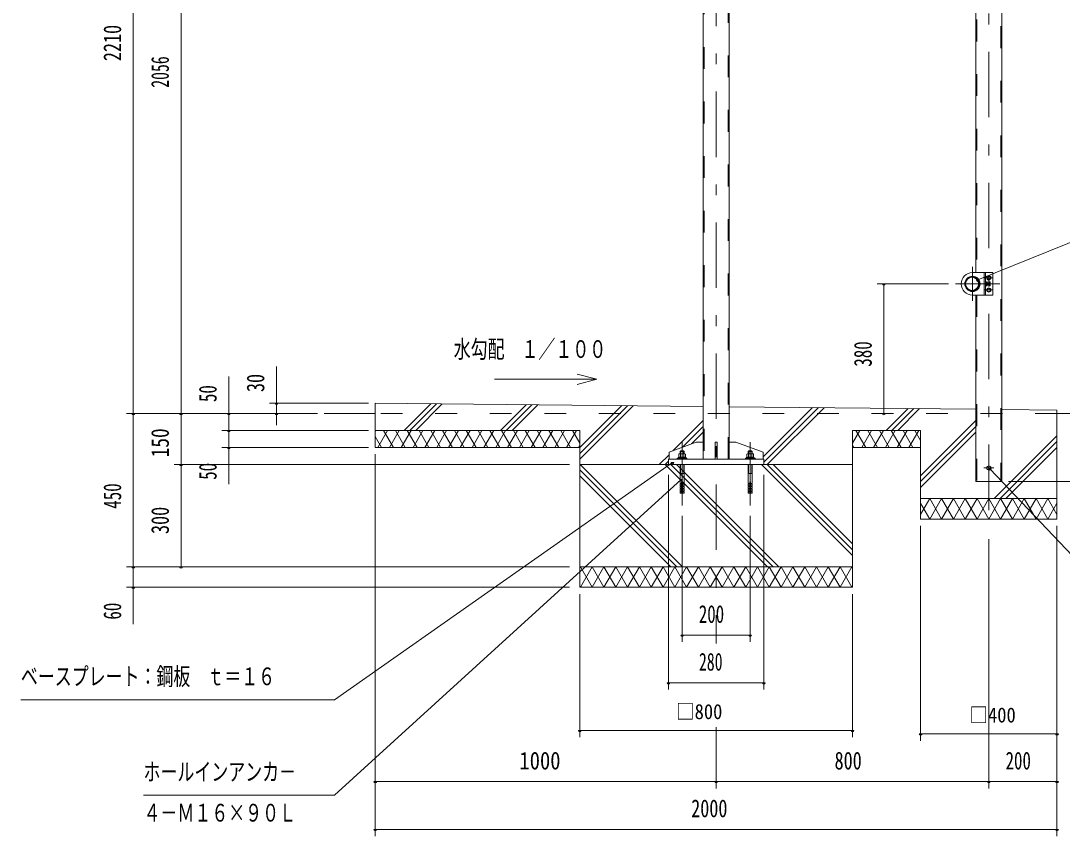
# Model space of a CAD drawing. Units: millimetres, scale not verified, with parts at other scales. Extents: x -23448 to 23452, y -10500 to 10500.
# Drawn here: x 11015 to 18653, y -1505 to 4474 of the extents above; entities that cross this region are included whole.
import ezdxf
from ezdxf.enums import TextEntityAlignment as Align

# ---------------------------------------------------------------- set-up
doc = ezdxf.new("R2010")
doc.units = ezdxf.units.MM
doc.header["$LTSCALE"] = 40
doc.linetypes.add('USER2', pattern=[10, 4, -6])
doc.linetypes.add('USER3', pattern=[24, 12, -5, 2, -5])
for name, color, linetype, lineweight in [('0-6_2-0BOLD', 7, 'Continuous', 18), ('0-7_2-1HIDDEN', 3, 'USER2', 18), ('0-8_2-2CENTER', 3, 'USER3', 18), ('0-9_2-4THIN', 4, 'Continuous', 18), ('0-A_2-5DIM', 3, 'Continuous', 18), ('0-B_2-6HATCH', 2, 'Continuous', 18)]:
    doc.layers.add(name, color=color, linetype=linetype, lineweight=lineweight)
doc.styles.add('ＭＳ ゴシック', font='')
doc.styles.get('ＭＳ ゴシック').set_extended_font_data('MS Gothic')

msp = doc.modelspace()

# ---------------------------------------------------------------- linework, layer by layer
at = {"layer": '0-6_2-0BOLD'}
for p, q in [((18020.09, 6084.85), (18020.09, 2627.43)), ((18210.84, 6031.78), (18210.84, 1094.93)), ((16210.84, 1259.93), (16210.84, 5344.93)), ((16020.09, 5074.56), (16020.09, 1259.93)), ((18090.46, 2627.43), (18090.46, 2462.43)), ((18048.47, 2537.43), (18051.21, 2537.43)), ((18090.46, 2552.15), (18101.7, 2552.15)), ((18101.7, 2537.71), (18090.46, 2537.71)), ((18090.46, 2530.5), (18101.7, 2530.5)), ((18102.96, 2552.43), (18115.46, 2552.43)), ((18115.46, 2537.43), (18102.96, 2537.43)), ((18115.46, 2552.15), (18124.2, 2552.15)), ((18124.2, 2537.71), (18115.46, 2537.71)), ((18020.09, 2462.43), (18020.09, 1094.93)), ((13615.46, 1669.93), (13615.46, 1344.93)), ((16020.09, 1645.88), (13615.47, 1669.93)), ((18020.09, 1625.88), (16210.84, 1643.98)), ((13240.45, 1594.93), (13615.46, 1594.93)), ((18615.45, 1594.93), (18990.45, 1594.93)), ((13615.47, 1469.93), (15115.46, 1469.93)), ((17115.46, 1469.93), (17615.46, 1469.93)), ((17615.46, 1469.93), (17615.46, 819.93)), ((18615.46, 819.93), (18615.46, 1469.93)), ((13615.47, 1344.93), (15115.46, 1344.93)), ((16350.47, 1316.41), (16380.47, 1316.41)), ((17115.46, 1344.93), (17615.46, 1344.93)), ((15830.47, 1265.68), (15830.47, 1259.93)), ((15853.2, 1295.92), (15853.2, 1273.18)), ((15857.97, 1265.68), (15865.47, 1273.18)), ((15872.97, 1273.18), (15865.47, 1265.68)), ((15877.73, 1273.18), (15877.73, 1295.92)), ((15892.34, 1265.68), (15892.34, 1273.18)), ((16338.59, 1265.68), (16338.59, 1273.18)), ((16353.2, 1273.18), (16353.2, 1295.92)), ((16357.97, 1273.18), (16365.46, 1265.68)), ((16372.96, 1265.68), (16365.46, 1273.18)), ((16377.73, 1295.92), (16377.73, 1273.18)), ((16400.47, 1265.68), (16400.47, 1259.93)), ((16465.47, 1259.93), (16465.47, 1219.93)), ((15115.46, 1219.93), (17115.46, 1219.93)), ((15880.46, 1154.03), (15850.46, 1154.03)), ((16380.47, 1154.03), (16350.46, 1154.03)), ((16380.47, 1080.94), (16380.46, 1219.93)), ((15850.46, 1074.94), (15853.46, 1080.94)), ((15880.46, 1074.94), (15880.46, 1062.94)), ((16350.46, 1074.94), (16353.46, 1080.94)), ((16368.47, 1080.94), (16380.47, 1080.94)), ((16380.47, 1074.94), (16368.47, 1074.94)), ((18210.84, 1094.93), (18020.09, 1094.93)), ((15850.46, 1056.94), (15853.46, 1062.94)), ((15850.46, 1038.94), (15853.46, 1044.94)), ((15850.46, 1020.94), (15853.46, 1026.94)), ((15880.46, 1062.94), (15868.46, 1062.94)), ((15877.46, 1044.94), (15880.46, 1038.94)), ((15877.46, 1026.94), (15880.46, 1020.94)), ((16353.46, 1062.94), (16350.46, 1056.94)), ((16353.46, 1044.94), (16350.46, 1038.94)), ((16353.46, 1026.94), (16350.46, 1020.94)), ((16380.47, 1020.94), (16377.46, 1026.94)), ((18615.46, 969.93), (17615.46, 969.93)), ((17615.46, 819.93), (18615.46, 819.93)), ((15115.46, 469.93), (17115.46, 469.93))]:
    msp.add_line(p, q, dxfattribs=at)
for points in [[(17995.47, 2462.43), (18145.46, 2462.43), (18145.46, 2627.43), (17995.47, 2627.43)], [(18051.21, 2552.43), (18048.47, 2552.43), (18045.97, 2549.93), (18045.97, 2539.93), (18048.47, 2537.43), (18048.47, 2552.43)], [(18101.7, 2530.5), (18102.96, 2532.68), (18102.96, 2557.18), (18101.7, 2559.36), (18090.46, 2559.36)], [(18615.46, 1469.93), (18615.46, 1619.92), (18210.84, 1623.97)], [(15115.46, 1469.93), (15115.46, 319.93), (17115.46, 319.93), (17115.46, 1469.93)], [(15770.09, 1259.93), (15770.09, 1309.93), (15970.09, 1384.93), (16020.09, 1384.93)], [(16107.97, 1259.93), (16107.97, 1384.93), (16122.97, 1384.93), (16122.97, 1259.93)], [(16210.84, 1384.93), (16260.84, 1384.93), (16460.84, 1309.93), (16460.84, 1259.93)], [(15880.47, 1316.41), (15875.47, 1321.41), (15855.47, 1321.41), (15850.47, 1316.41)], [(15880.47, 1298.18), (15880.47, 1316.41), (15850.47, 1316.41), (15850.47, 1298.18)], [(16350.47, 1298.18), (16350.47, 1316.41), (16355.47, 1321.41), (16375.47, 1321.41), (16380.47, 1316.41), (16380.47, 1298.18)], [(16465.47, 1259.93), (15765.47, 1259.93), (15765.47, 1219.93)], [(15830.47, 1265.68), (15900.47, 1265.68), (15900.47, 1259.93)], [(15892.34, 1273.18), (15838.59, 1273.18), (15838.59, 1265.68)], [(15840.93, 1273.18), (15840.93, 1295.92), (15844.84, 1298.18), (15886.09, 1298.18), (15890, 1295.92), (15890, 1273.18)], [(16400.47, 1265.68), (16330.47, 1265.68), (16330.47, 1259.93)], [(16338.59, 1273.18), (16392.34, 1273.18), (16392.34, 1265.68)], [(16390, 1273.18), (16390, 1295.92), (16386.09, 1298.18), (16344.84, 1298.18), (16340.93, 1295.92), (16340.93, 1273.18)], [(15862.46, 1080.94), (15850.46, 1080.94), (15850.46, 1219.93)], [(15880.46, 1219.93), (15880.46, 1080.94), (15868.46, 1080.94)], [(16350.46, 1219.93), (16350.46, 1080.94), (16362.46, 1080.94)], [(15868.46, 1020.94), (15880.46, 1020.94), (15880.46, 1008.94), (15868.46, 1008.94), (15868.46, 1092.94), (15862.46, 1092.94), (15862.46, 1008.94), (15850.46, 1008.94)], [(15862.46, 1062.94), (15850.46, 1062.94), (15850.46, 1074.94), (15862.46, 1074.94)], [(15868.46, 1074.94), (15880.46, 1074.94), (15877.46, 1080.94)], [(16362.46, 1092.94), (16362.46, 1008.94), (16350.46, 1008.94), (16350.46, 1020.94), (16362.46, 1020.94)], [(16362.46, 1074.94), (16350.46, 1074.94), (16350.46, 1062.94), (16362.46, 1062.94)], [(16368.47, 1020.94), (16380.47, 1020.94), (16380.47, 1008.94), (16368.47, 1008.94), (16368.47, 1092.94), (16362.46, 1092.94)], [(16368.47, 1062.94), (16380.47, 1062.94), (16380.47, 1074.94), (16377.46, 1080.94)], [(15862.46, 1044.94), (15850.46, 1044.94), (15850.46, 1056.94), (15862.46, 1056.94)], [(15862.46, 1026.94), (15850.46, 1026.94), (15850.46, 1038.94), (15862.46, 1038.94)], [(15850.46, 1008.94), (15850.46, 1020.94), (15862.46, 1020.94)], [(15868.46, 1056.94), (15880.46, 1056.94), (15877.46, 1062.94)], [(15880.46, 1056.94), (15880.46, 1044.94), (15868.46, 1044.94)], [(15868.46, 1038.94), (15880.46, 1038.94), (15880.46, 1026.94), (15868.46, 1026.94)], [(16362.46, 1044.94), (16350.46, 1044.94), (16350.46, 1056.94), (16362.46, 1056.94)], [(16362.46, 1026.94), (16350.46, 1026.94), (16350.46, 1038.94), (16362.46, 1038.94)], [(16368.47, 1056.94), (16380.47, 1056.94), (16377.46, 1062.94)], [(16380.47, 1056.94), (16380.47, 1044.94), (16368.47, 1044.94)], [(16368.47, 1038.94), (16380.47, 1038.94), (16377.46, 1044.94)], [(16380.47, 1038.94), (16380.47, 1026.94), (16368.47, 1026.94)]]:
    msp.add_lwpolyline(points, dxfattribs=at)
for points in [[(18102.96, 2582.71), (18115.47, 2575.49), (18127.96, 2582.71), (18127.96, 2597.15), (18115.46, 2604.36), (18102.96, 2597.15)], [(18125.46, 2557.18), (18125.46, 2532.68), (18124.2, 2530.5), (18115.46, 2530.5), (18115.46, 2559.36), (18124.2, 2559.36)], [(18102.96, 2492.71), (18115.47, 2485.5), (18127.96, 2492.71), (18127.96, 2507.15), (18115.46, 2514.36), (18102.96, 2507.15)]]:
    msp.add_lwpolyline(points, close=True, dxfattribs=at)
for centre, radius in [((17995.47, 2544.93), 56.25), ((17992.59, 2544.93), 53.38), ((18115.46, 2589.93), 15.62), ((18115.46, 2589.93), 12.25), ((17992.59, 2544.93), 47.62), ((18115.46, 2499.93), 15.62), ((18115.46, 2499.93), 12.25), ((18115.46, 1194.93), 15)]:
    msp.add_circle(centre, radius, dxfattribs=at)
for centre, radius, start, end in [((17995.47, 2544.93), 82.5, 90, 270), ((18097.17, 2555.76), 5.79, 321.46857, 360), ((18081.69, 2544.93), 21.27, 340.17088, 19.83133), ((18097.17, 2534.1), 5.79, 0, 38.54623), ((18119.67, 2555.76), 5.79, 321.45377, 0), ((18104.19, 2544.93), 21.27, 340.16867, 19.82912), ((18119.67, 2534.1), 5.79, 0, 38.53143), ((15847.06, 1288.72), 9.46, 49.5701, 90), ((15865.47, 1263.73), 34.45, 69.13593, 110.86406), ((15883.87, 1288.72), 9.46, 90, 130.42989), ((16347.06, 1288.72), 9.46, 49.57011, 90), ((16365.46, 1263.73), 34.45, 69.13594, 110.86407), ((16383.87, 1288.72), 9.46, 90, 130.4299)]:
    msp.add_arc(centre, radius, start, end, dxfattribs=at)
at = {"layer": '0-7_2-1HIDDEN'}
for p, q in [((18027.09, 6082.9), (18027.09, 2627.43)), ((18203.84, 6033.73), (18203.84, 1094.93)), ((16203.84, 1259.93), (16203.84, 5344.93)), ((16027.09, 5081.56), (16027.09, 1259.93)), ((18082.46, 2462.43), (18082.46, 2627.43)), ((18027.09, 2462.43), (18027.09, 1094.93)), ((18615.46, 1594.93), (13615.47, 1594.93))]:
    msp.add_line(p, q, dxfattribs=at)
at = {"layer": '0-8_2-2CENTER'}
for p, q in [((16115.46, 6834.72), (16115.46, -93.2)), ((18115.46, 6166.22), (18115.46, 781.8)), ((17995.47, 2419.93), (17995.47, 2669.93)), ((18195.46, 2544.93), (17870.47, 2544.93)), ((18084.21, 2589.93), (18146.71, 2589.93)), ((18148.35, 2499.93), (18084.21, 2499.93)), ((15865.46, 919.68), (15865.46, 1384.93)), ((16365.46, 1384.93), (16365.46, 919.68)), ((18152.96, 1194.93), (18077.96, 1194.93))]:
    msp.add_line(p, q, dxfattribs=at)
at = {"layer": '0-9_2-4THIN'}
for p, q in [((18051.45, 2550.43), (18046.46, 2550.43)), ((18046.46, 2539.43), (18051.45, 2539.43)), ((18102.96, 2550.43), (18115.46, 2550.43)), ((18115.46, 2539.43), (18102.96, 2539.43)), ((15854.22, 1298.18), (15854.22, 1320.16)), ((15876.72, 1320.16), (15876.72, 1298.18)), ((16354.22, 1298.18), (16354.22, 1320.16)), ((16376.72, 1320.16), (16376.72, 1298.18))]:
    msp.add_line(p, q, dxfattribs=at)
for points in [[(15850.46, 1148.83), (15853.47, 1154.03), (15853.46, 1219.93)], [(15877.46, 1219.93), (15877.46, 1154.03), (15880.46, 1148.83)], [(16353.47, 1219.93), (16353.47, 1154.03), (16350.46, 1148.83)], [(16380.47, 1148.83), (16377.46, 1154.03), (16377.46, 1219.93)]]:
    msp.add_lwpolyline(points, dxfattribs=at)
at = {"layer": '0-A_2-5DIM'}
for p, q in [((11840.45, 7119.93), (11840.45, 49.94)), ((12190.45, 1594.93), (12190.45, 7119.93)), ((20296.03, 3491.61), (18033.86, 2573.24)), ((17820.47, 2544.93), (17295.46, 2544.93)), ((17355.46, 2544.93), (17335.46, 2544.93)), ((17345.46, 1594.93), (17345.46, 2544.93)), ((18043.86, 2573.24), (18023.86, 2573.24)), ((12890.45, 1507.96), (12890.45, 1939.93)), ((12540.45, 1864.93), (12540.45, 1074.93)), ((15240.46, 1844.93), (15095.57, 1883.75)), ((15240.46, 1844.93), (15095.57, 1883.75)), ((15095.57, 1806.11), (15240.46, 1844.93)), ((13565.46, 1669.93), (12840.45, 1669.93)), ((12900.45, 1669.93), (12880.45, 1669.93)), ((13190.45, 1594.93), (11790.45, 1594.93)), ((11850.45, 1594.93), (11830.45, 1594.93)), ((12200.45, 1594.93), (12180.45, 1594.93)), ((12190.45, 1594.93), (12190.45, 1219.93)), ((12550.45, 1594.93), (12530.45, 1594.93)), ((12900.45, 1594.93), (12880.45, 1594.93)), ((17355.46, 1594.93), (17335.46, 1594.93)), ((13565.46, 1469.93), (12490.45, 1469.93)), ((12550.45, 1469.93), (12530.45, 1469.93)), ((12490.45, 1344.93), (13565.46, 1344.93)), ((12550.45, 1344.93), (12530.45, 1344.93)), ((13315.46, -505.07), (15795.79, 1234.82)), ((13615.47, -1505.07), (13615.47, 1294.93)), ((15805.79, 1234.81), (15785.79, 1234.81)), ((12140.45, 1219.93), (15040.46, 1219.93)), ((12200.45, 1219.93), (12180.45, 1219.93)), ((12190.45, 1219.93), (12190.45, 469.94)), ((18131.93, 1188.15), (18111.93, 1188.15)), ((19215.92, 35.63), (18121.93, 1188.15)), ((15857.91, 1110.57), (13315.46, -1205.07)), ((15765.47, -430.07), (15765.47, 1144.93)), ((15867.91, 1110.57), (15847.91, 1110.57)), ((16465.47, -430.07), (16465.47, 1144.93)), ((19015.45, 1094.93), (18260.84, 1094.93)), ((15865.46, -80.07), (15865.46, 844.68)), ((16365.46, 844.68), (16365.46, -80.07)), ((17615.46, 769.93), (17615.46, -805.07)), ((18615.46, -805.07), (18615.46, 769.93)), ((18615.46, 769.93), (18615.46, -1505.07)), ((18115.46, -1155.07), (18115.46, 673.13)), ((11790.45, 469.94), (15040.46, 469.94)), ((11850.45, 469.94), (11830.45, 469.94)), ((12200.45, 469.94), (12180.45, 469.94)), ((11790.45, 319.94), (15040.46, 319.94)), ((11850.45, 319.94), (11830.45, 319.94)), ((15115.46, 269.93), (15115.46, -780.07)), ((17115.46, -780.07), (17115.46, 269.94)), ((15875.46, -30.07), (15855.46, -30.07)), ((16365.46, -30.07), (15865.46, -30.07)), ((16375.46, -30.07), (16355.46, -30.07)), ((15775.47, -380.07), (15755.47, -380.07)), ((16465.47, -380.07), (15765.47, -380.07)), ((16475.47, -380.07), (16455.47, -380.07)), ((13315.46, -505.07), (11015.43, -505.07)), ((15125.46, -730.07), (15105.46, -730.07)), ((15115.46, -730.07), (17115.46, -730.07)), ((16115.46, -1155.07), (16115.46, -705.07)), ((17125.46, -730.07), (17105.46, -730.07)), ((17625.46, -755.07), (17605.46, -755.07)), ((17615.46, -755.07), (18615.46, -755.07)), ((18625.46, -755.07), (18605.46, -755.07)), ((13625.46, -1105.07), (13605.46, -1105.07)), ((13615.47, -1105.07), (16115.46, -1105.07)), ((16125.46, -1105.07), (16105.46, -1105.07)), ((16115.46, -1105.07), (18115.46, -1105.07)), ((18125.46, -1105.07), (18105.46, -1105.07)), ((18115.46, -1105.07), (18615.46, -1105.07)), ((18625.46, -1105.07), (18605.46, -1105.07)), ((13315.46, -1205.07), (11915.46, -1205.07)), ((13625.46, -1455.07), (13605.46, -1455.07)), ((18615.46, -1455.07), (13615.47, -1455.07)), ((18625.46, -1455.07), (18605.46, -1455.07))]:
    msp.add_line(p, q, dxfattribs=at)
msp.add_lwpolyline([(15095.57, 1806.11), (15240.46, 1844.93), (14490.46, 1844.93)], dxfattribs=at)
for centre in [(17345.46, 2544.93), (18033.86, 2573.24), (12890.45, 1669.93), (11840.45, 1594.93), (12190.45, 1594.93), (12540.45, 1594.93), (12890.45, 1594.93), (17345.46, 1594.93), (12540.45, 1469.93), (12540.45, 1344.93), (15795.79, 1234.81), (12190.45, 1219.93), (18121.93, 1188.15), (15857.91, 1110.57), (11840.45, 469.94), (12190.45, 469.94), (11840.45, 319.94), (15865.46, -30.07), (16365.46, -30.07), (15765.47, -380.07), (16465.47, -380.07), (15115.46, -730.07), (17115.46, -730.07), (17615.46, -755.07), (18615.46, -755.07), (13615.46, -1105.07), (16115.46, -1105.07), (18115.46, -1105.07), (18615.46, -1105.07), (13615.46, -1455.07), (18615.46, -1455.07)]:
    msp.add_arc(centre, 10, 180, 0, dxfattribs=at)
at = {"layer": '0-B_2-6HATCH'}
for p, q in [((13826.72, 1469.93), (14022.65, 1665.86)), ((14064.65, 1665.44), (13869.14, 1469.93)), ((13911.57, 1469.93), (14106.66, 1665.02)), ((14533.82, 1469.93), (14722.75, 1658.86)), ((14764.76, 1658.44), (14576.25, 1469.93)), ((14618.68, 1469.93), (14806.76, 1658.02)), ((15115.46, 1344.46), (15422.86, 1651.86)), ((15464.86, 1651.44), (15115.46, 1302.03)), ((15115.46, 1259.61), (15506.87, 1651.02)), ((16460.84, 1275.62), (16823.07, 1637.85)), ((16865.07, 1637.43), (16465.47, 1237.82)), ((16490, 1219.93), (16907.08, 1637.01)), ((17523.17, 1630.85), (17362.25, 1469.93)), ((17404.68, 1469.93), (17565.18, 1630.43)), ((17447.1, 1469.93), (17607.19, 1630.01)), ((15798.81, 1320.7), (16020.08, 1541.98)), ((17615.46, 1137.36), (18020.09, 1541.98)), ((13615.46, 1464.8), (13618.42, 1469.93)), ((13705.02, 1469.93), (13632.85, 1344.93)), ((13748.32, 1344.93), (13676.16, 1469.93)), ((13791.63, 1469.93), (13719.46, 1344.93)), ((13834.93, 1344.93), (13762.76, 1469.93)), ((13878.23, 1469.93), (13806.06, 1344.93)), ((13921.53, 1344.93), (13849.36, 1469.93)), ((13964.83, 1469.93), (13892.66, 1344.93)), ((14008.13, 1344.93), (13935.96, 1469.93)), ((14051.43, 1469.93), (13979.27, 1344.93)), ((14094.74, 1344.93), (14022.57, 1469.93)), ((14138.04, 1469.93), (14065.87, 1344.93)), ((14181.34, 1344.93), (14109.17, 1469.93)), ((14224.64, 1469.93), (14152.47, 1344.93)), ((14267.94, 1344.93), (14195.77, 1469.93)), ((14311.24, 1469.93), (14239.07, 1344.93)), ((14354.54, 1344.93), (14282.38, 1469.93)), ((14397.85, 1469.93), (14325.68, 1344.93)), ((14441.15, 1344.93), (14368.98, 1469.93)), ((14484.45, 1469.93), (14412.28, 1344.93)), ((14527.75, 1344.93), (14455.58, 1469.93)), ((14571.05, 1469.93), (14498.88, 1344.93)), ((14614.35, 1344.93), (14542.18, 1469.93)), ((14657.65, 1469.93), (14585.48, 1344.93)), ((14700.95, 1344.93), (14628.79, 1469.93)), ((14744.26, 1469.93), (14672.09, 1344.93)), ((14787.55, 1344.93), (14715.39, 1469.93)), ((14830.86, 1469.93), (14758.69, 1344.93)), ((14874.16, 1344.93), (14801.99, 1469.93)), ((14917.46, 1469.93), (14845.29, 1344.93)), ((14960.76, 1344.93), (14888.59, 1469.93)), ((15004.06, 1469.93), (14931.9, 1344.93)), ((15047.37, 1344.93), (14975.19, 1469.93)), ((15090.66, 1469.93), (15018.5, 1344.93)), ((15115.46, 1376.98), (15061.8, 1469.93)), ((16020.08, 1499.55), (15866.69, 1346.16)), ((15934.57, 1371.61), (16020.08, 1457.12)), ((17169.12, 1469.93), (17115.46, 1376.98)), ((17212.43, 1344.93), (17140.26, 1469.93)), ((17255.73, 1469.93), (17183.56, 1344.93)), ((17299.03, 1344.93), (17226.86, 1469.93)), ((17342.33, 1469.93), (17270.16, 1344.93)), ((17385.63, 1344.93), (17313.46, 1469.93)), ((17428.93, 1469.93), (17356.76, 1344.93)), ((17472.24, 1344.93), (17400.07, 1469.93)), ((17515.54, 1469.93), (17443.37, 1344.93)), ((17558.84, 1344.93), (17486.67, 1469.93)), ((17602.14, 1469.93), (17529.97, 1344.93)), ((17615.46, 1396.85), (17573.27, 1469.93)), ((18020.09, 1499.55), (17615.46, 1094.93)), ((17615.46, 1052.5), (18020.09, 1457.13)), ((13661.73, 1344.93), (13615.46, 1425.06)), ((18615.46, 1430.25), (18155.14, 969.93)), ((18197.57, 969.93), (18615.46, 1387.82)), ((15115.46, 1362.88), (15105.1, 1344.93)), ((17125.83, 1344.93), (17115.46, 1362.88)), ((17115.46, 1362.88), (17125.83, 1344.93)), ((18615.46, 1345.4), (18240, 969.93)), ((15770.09, 1291.98), (15698.04, 1219.93)), ((15740.46, 1219.93), (15765.47, 1244.93)), ((15826.25, 469.93), (15115.46, 1180.72)), ((15118.67, 1219.93), (15868.67, 469.93)), ((16490.93, 469.93), (15740.93, 1219.93)), ((15783.36, 1219.93), (16533.36, 469.93)), ((16575.78, 469.93), (15825.78, 1219.93)), ((16448.04, 1219.93), (17115.46, 552.5)), ((17115.46, 594.93), (16490.46, 1219.93)), ((16532.89, 1219.93), (17115.46, 637.36)), ((15115.46, 1138.29), (15783.82, 469.93)), ((17682.45, 969.93), (17615.46, 853.91)), ((17615.46, 935.96), (17682.45, 819.93)), ((17942.26, 819.93), (17855.66, 969.93)), ((18028.86, 969.93), (17942.26, 819.93)), ((18461.87, 969.93), (18548.47, 819.93)), ((18548.47, 819.93), (18615.46, 935.95)), ((18615.46, 853.91), (18548.48, 969.93)), ((15115.46, 462.85), (15119.55, 469.93)), ((15206.14, 319.93), (15119.54, 469.93)), ((15119.55, 319.93), (15206.15, 469.93)), ((15292.74, 319.93), (15206.14, 469.93)), ((15206.14, 319.93), (15292.75, 469.93)), ((15379.34, 319.93), (15292.74, 469.93)), ((15292.74, 319.93), (15379.35, 469.93)), ((15465.94, 319.93), (15379.34, 469.93)), ((16764.98, 319.93), (16851.58, 469.93)), ((16851.58, 319.93), (16938.19, 469.93)), ((16938.19, 319.93), (16851.58, 469.93)), ((16938.19, 319.93), (17024.79, 469.93)), ((17024.79, 319.93), (16938.19, 469.93)), ((17024.79, 319.93), (17111.39, 469.93)), ((17111.39, 319.93), (17024.79, 469.93)), ((17115.46, 462.88), (17111.39, 469.93)), ((15119.55, 319.93), (15115.46, 327)), ((17111.39, 319.93), (17115.46, 326.98))]:
    msp.add_line(p, q, dxfattribs=at)
for points in [[(17855.65, 969.93), (17769.05, 819.93), (17682.45, 969.93)], [(17682.45, 819.93), (17769.05, 969.93), (17855.65, 819.93), (17942.26, 969.93)], [(17942.26, 969.93), (18028.86, 819.93), (18115.46, 969.93)], [(18202.06, 969.93), (18115.46, 819.93), (18028.86, 969.93)], [(18115.46, 969.93), (18202.07, 819.93), (18288.67, 969.93)], [(18375.27, 969.93), (18288.67, 819.93), (18202.07, 969.93)], [(18288.67, 969.93), (18375.27, 819.93), (18461.87, 969.93)], [(18548.47, 969.93), (18461.87, 819.93), (18375.27, 969.93)], [(15379.34, 319.93), (15465.94, 469.93), (15552.55, 319.93), (15639.15, 469.93), (15725.75, 319.93), (15812.35, 469.93), (15898.96, 319.93), (15985.56, 469.93), (16072.16, 319.93), (16158.76, 469.93), (16245.36, 319.93), (16331.97, 469.93), (16418.57, 319.93)], [(15812.35, 319.93), (15725.75, 469.93), (15639.15, 319.93), (15552.55, 469.93), (15465.94, 319.93)], [(16158.76, 319.93), (16072.16, 469.93), (15985.56, 319.93), (15898.96, 469.93), (15812.35, 319.93)], [(16331.97, 319.93), (16245.36, 469.93), (16158.77, 319.93)], [(16505.17, 319.93), (16418.57, 469.93), (16331.97, 319.93)], [(16418.57, 319.93), (16505.18, 469.93), (16591.77, 319.93)], [(16678.38, 319.93), (16591.78, 469.93), (16505.18, 319.93)], [(16591.78, 319.93), (16678.38, 469.93), (16764.98, 319.93)], [(16851.58, 319.93), (16764.98, 469.93), (16678.38, 319.93)]]:
    msp.add_lwpolyline(points, dxfattribs=at)

# ---------------------------------------------------------------- texts
at = {"layer": '0-A_2-5DIM', "color": 7, "style": 'ＭＳ ゴシック'}
for s, width, p in [('2210', 0.75, (11790.45, 4178.33)), ('2056', 0.65, (12140.45, 3983.27)), ('380', 0.7, (17295.46, 1937.77)), ('30', 0.75, (12840.45, 1751.62)), ('50', 0.7, (12490.45, 1678.21)), ('150', 0.8, (12140.45, 1272.94)), ('50', 0.7, (12490.45, 1108.21)), ('450', 0.7, (11790.45, 896.05)), ('300', 0.75, (12140.45, 710.83)), ('60', 0.7, (11790.45, 82.82))]:
    msp.add_text(s, height=130.2, rotation=90, dxfattribs=dict(at, width=width)).set_placement(p, align=Align.BOTTOM_LEFT)
for s, height, width, p in [('水勾配\u3000１／１００', 130.2, 0.7, (14190.45, 1962.7)), ('水勾配\u3000１／１００', 130.2, 0.7, (14190.46, 1962.7)), ('200', 130.2, 0.7, (15988.2, 19.93)), ('280', 130.2, 0.65, (15989.52, -330.07)), ('ベースプレート：鋼板\u3000ｔ＝１６', 130.2, 0.7, (11015.43, -437.28)), ('□800', 110.7, 0.9, (15821.71, -680.07)), ('□400', 110.7, 0.9, (17973.64, -705.07)), ('1000', 130.2, 0.85, (14672.66, -1055.07)), ('800', 130.2, 0.75, (16984.06, -1055.07)), ('200', 130.2, 0.7, (18238.2, -1055.07)), ('ホールインアンカ－', 130.2, 0.7, (11915.44, -1137.28)), ('４－Ｍ１６×９０Ｌ', 130.2, 0.7, (11915.44, -1437.28)), ('2000', 130.2, 0.75, (15932.43, -1405.07))]:
    msp.add_text(s, height=height, dxfattribs=dict(at, width=width)).set_placement(p, align=Align.BOTTOM_LEFT)

doc.saveas('drawing.dxf')
